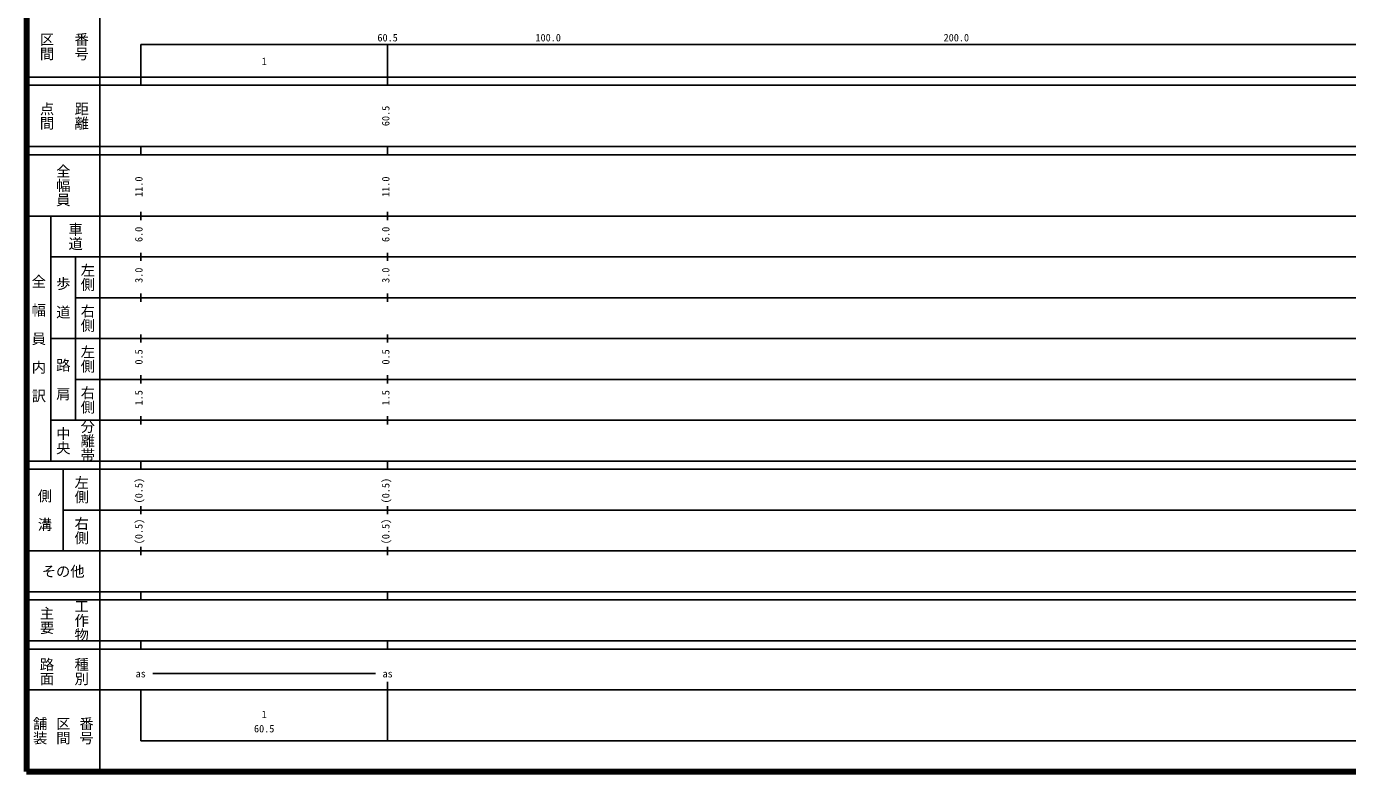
# Model space of a CAD drawing. Units: millimetres on the paper, enlarged 1000 times. Extents: x 40000 to 680000, y 20000 to 380000.
# Drawn here: x 40000 to 363711, y 20000 to 202409 of the extents above; entities that cross this region are included whole.
import ezdxf
from ezdxf.enums import TextEntityAlignment as Align

# ---------------------------------------------------------------- set-up
doc = ezdxf.new("R2010")
doc.units = ezdxf.units.MM
doc.header["$LTSCALE"] = 1000
doc.layers.add('M-TTL', color=2, linetype='Continuous', lineweight=140)
doc.layers.add('M-TTL-BAND', color=7, linetype='Continuous', lineweight=25)
doc.styles.add('@ＭＳ ゴシック', font='')
doc.styles.add('ＭＳ ゴシック', font='')
doc.styles.get('@ＭＳ ゴシック').set_extended_font_data('@MS Gothic')
doc.styles.get('ＭＳ ゴシック').set_extended_font_data('MS Gothic')

msp = doc.modelspace()

# ---------------------------------------------------------------- linework, layer by layer
at = {"layer": 'M-TTL'}
for p, q in [((40000, 380000), (40000, 20000)), ((40000, 20000), (680000, 20000))]:
    msp.add_line(p, q, dxfattribs=at)
at = {"layer": 'M-TTL-BAND'}
for p, q in [((58000, 370000), (58000, 20000)), ((68000, 198000), (579000, 198000)), ((68000, 198000), (68000, 188000)), ((128500, 188000), (128500, 198000)), ((40000, 190000), (579000, 190000)), ((40000, 188000), (579000, 188000)), ((40000, 173000), (579000, 173000)), ((68000, 171000), (68000, 173000)), ((128500, 171000), (128500, 173000)), ((40000, 171000), (579000, 171000)), ((40000, 156000), (579000, 156000)), ((46000, 96000), (46000, 156000)), ((68000, 155000), (68000, 157000)), ((128500, 155000), (128500, 157000)), ((46000, 146000), (579000, 146000)), ((52000, 146000), (52000, 106000)), ((68000, 145000), (68000, 147000)), ((128500, 145000), (128500, 147000)), ((52000, 136000), (579000, 136000)), ((68000, 135000), (68000, 137000)), ((128500, 135000), (128500, 137000)), ((68000, 125000), (68000, 127000)), ((128500, 125000), (128500, 127000)), ((46000, 126000), (579000, 126000)), ((68000, 115000), (68000, 117000)), ((128500, 115000), (128500, 117000)), ((52000, 116000), (579000, 116000)), ((68000, 105000), (68000, 107000)), ((128500, 105000), (128500, 107000)), ((46000, 106000), (579000, 106000)), ((40000, 96000), (579000, 96000)), ((40000, 94000), (579000, 94000)), ((49000, 94000), (49000, 74000)), ((68000, 94000), (68000, 96000)), ((128500, 94000), (128500, 96000)), ((68000, 83000), (68000, 85000)), ((128500, 83000), (128500, 85000)), ((49000, 84000), (579000, 84000)), ((68000, 73000), (68000, 75000)), ((128500, 73000), (128500, 75000)), ((40000, 74000), (579000, 74000)), ((40000, 64000), (579000, 64000)), ((40000, 62000), (579000, 62000)), ((68000, 62000), (68000, 64000)), ((128500, 62000), (128500, 64000)), ((40000, 52000), (579000, 52000)), ((68000, 50000), (68000, 52000)), ((128500, 50000), (128500, 52000)), ((40000, 50000), (579000, 50000)), ((71000, 44000), (125500, 44000)), ((40000, 40000), (579000, 40000)), ((68000, 40000), (68000, 27500)), ((128500, 27500), (128500, 42000)), ((68000, 27500), (579000, 27500))]:
    msp.add_line(p, q, dxfattribs=at)

# ---------------------------------------------------------------- texts
at = {"layer": 'M-TTL-BAND', "style": '@ＭＳ ゴシック'}
for s, p in [('番号', (53500, 197500)), ('区間', (45000, 197500)), ('点間', (45000, 180500)), ('距離', (53500, 180500)), ('全幅員', (49000, 163500)), ('車道', (52000, 151000)), ('左側', (55000, 141000)), ('全\u3000幅\u3000員\u3000内\u3000訳', (43000, 126000)), ('歩\u3000道', (49000, 136000)), ('右側', (55000, 131000)), ('左側', (55000, 121000)), ('路\u3000肩', (49000, 116000)), ('右側', (55000, 111000)), ('中央', (49000, 101000)), ('分離帯', (55000, 101000)), ('左側', (53500, 89000)), ('側\u3000溝', (44500, 84000)), ('右側', (53500, 79000)), ('工作物', (53500, 57000)), ('主要', (45000, 57000)), ('路面', (45000, 44500)), ('種別', (53500, 44500)), ('舗装', (43333, 30000)), ('区間', (49000, 30000)), ('番号', (54667, 30000))]:
    msp.add_text(s, height=2566, rotation=270, dxfattribs=at).set_placement(p, align=Align.MIDDLE_CENTER)
at = {"layer": 'M-TTL-BAND', "style": 'ＭＳ ゴシック'}
for s, p in [('60.5', (128500, 198195)), ('100.0', (167844, 198195)), ('200.0', (267844, 198195)), ('1', (98250, 192405)), ('as', (68000, 42500)), ('as', (128500, 42500)), ('1', (98250, 32523)), ('60.5', (98250, 29033))]:
    msp.add_text(s, height=1833, dxfattribs=at).set_placement(p, align=Align.BOTTOM_CENTER)
for s, p in [('60.5', (129500, 180500)), ('11.0', (69000, 163174)), ('11.0', (129500, 163174)), ('6.0', (69000, 151500)), ('6.0', (129500, 151500)), ('3.0', (69000, 141500)), ('3.0', (129500, 141500)), ('0.5', (69000, 121500)), ('0.5', (129500, 121500)), ('1.5', (69000, 111500)), ('1.5', (129500, 111500)), ('(0.5)', (69000, 88764)), ('(0.5)', (129500, 88764)), ('(0.5)', (69000, 78764)), ('(0.5)', (129500, 78764))]:
    msp.add_text(s, height=1833, rotation=90, dxfattribs=at).set_placement(p, align=Align.BOTTOM_CENTER)
msp.add_text('その他', height=2566, dxfattribs=at).set_placement((49000, 69000), align=Align.MIDDLE_CENTER)

doc.saveas('drawing.dxf')
